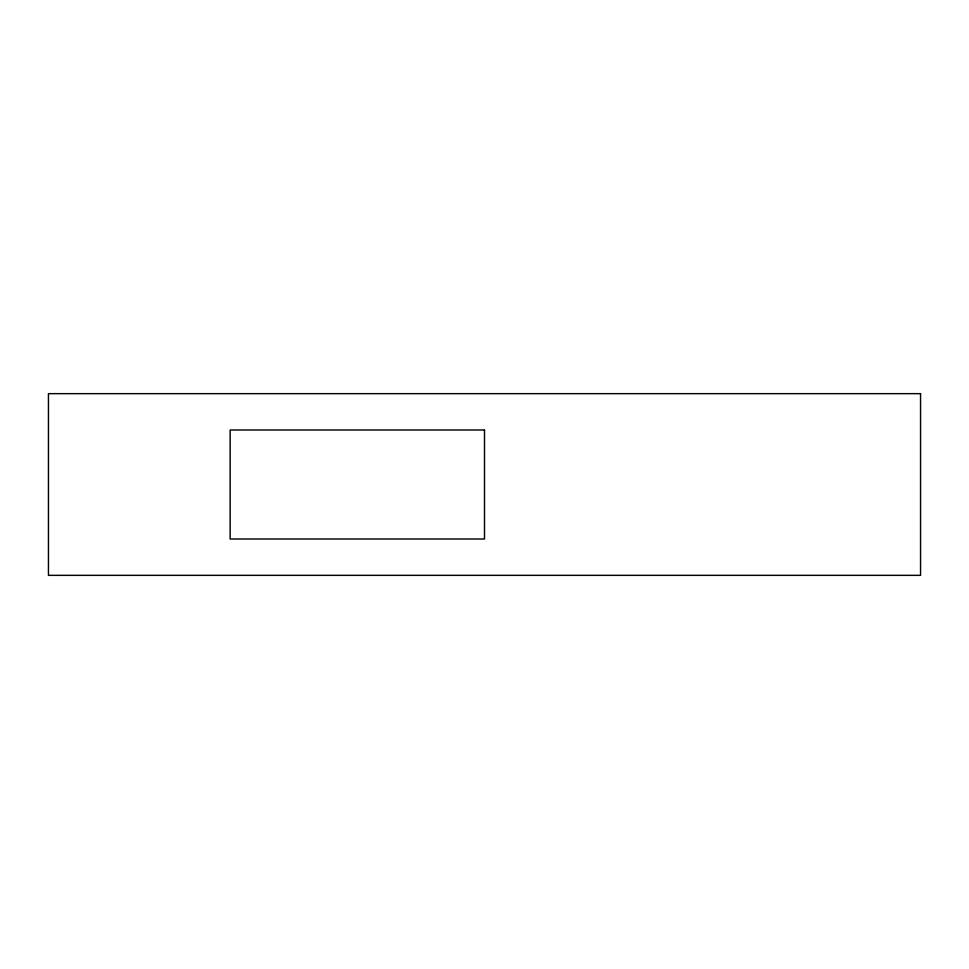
<?xml version="1.0" encoding="UTF-8"?>
<svg xmlns="http://www.w3.org/2000/svg" width="969" height="969" viewBox="0 0 969 969"><rect width="100%" height="100%" fill="white"/><g stroke="black" fill="none" stroke-linecap="round" stroke-linejoin="round"><path stroke-width="1.45" d="M920.55 393.656L48.45 393.656L48.45 575.344L920.55 575.344L920.55 393.656M484.5 429.994L230.137 429.994L230.137 539.006L484.5 539.006L484.5 429.994"/></g></svg>
